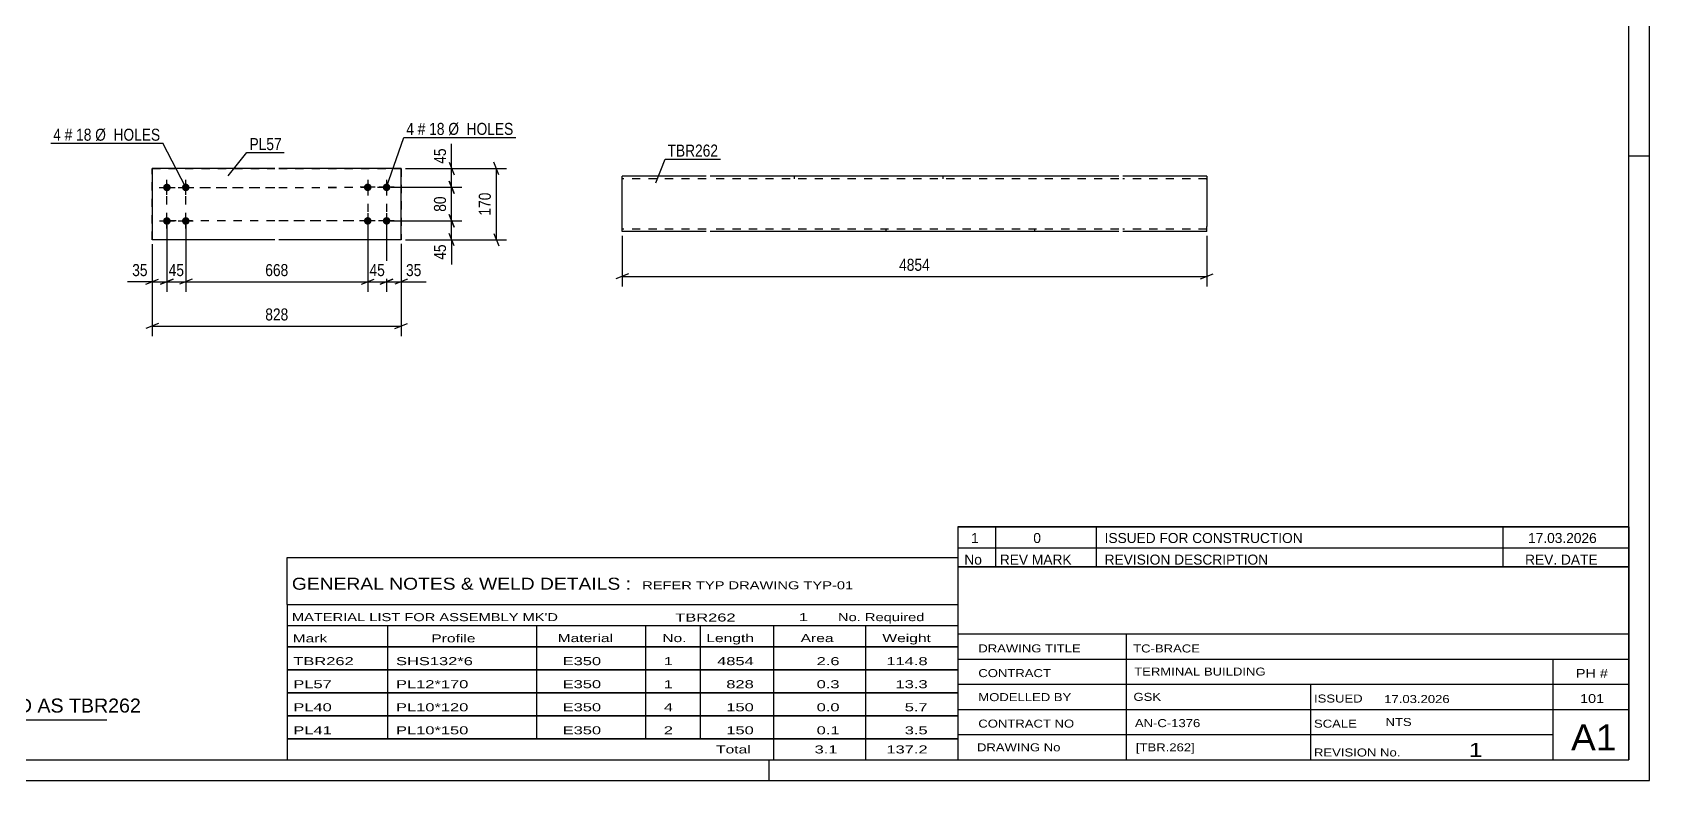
# Model space of a CAD drawing. Header units: millimetres. Extents: x 0 to 594, y 0 to 420.
# Drawn here: x 208.3 to 594, y 0 to 178.5 of the extents above; entities that cross this region are included whole.
import ezdxf

# ---------------------------------------------------------------- set-up
doc = ezdxf.new("R2010")
doc.units = ezdxf.units.MM
doc.linetypes.add('DXK_LINE_DOT2', pattern=[3.9198, 1.9599, -1.9599])
doc.styles.add('Arial', font='ARIAL.TTF', dxfattribs={"height": 0.2})
doc.styles.add('Arial Narrow', font='ARIALN.TTF', dxfattribs={"height": 0.2})

# ---------------------------------------------------------------- blocks, each defined once
blk = doc.blocks.new('Unknown-581559839-1128')
at = {"color": 5, "linetype": 'Continuous'}
for p, q in [((594, 0), (594, 420)), ((589, 5), (589, 415)), ((594, 149), (589, 149)), ((5, 5), (589, 5)), ((384, 0), (384, 5)), ((0, 0), (594, 0))]:
    blk.add_line(p, q, dxfattribs=at)
blk = doc.blocks.new('Part-581559839-1360 - 1344')
at = {"color": 2, "linetype": 'Continuous'}
for p, q in [((266.05, 146.05), (236.84, 146.04)), ((236.84, 146.04), (236.84, 146.04)), ((236.84, 146.04), (236.85, 129.04)), ((296.24, 146.07), (267.05, 146.06)), ((296.24, 146.07), (296.24, 146.07)), ((296.25, 129.07), (296.24, 146.07)), ((266.05, 129.05), (236.85, 129.04)), ((236.85, 129.04), (236.85, 129.04)), ((296.25, 129.07), (267.05, 129.06)), ((296.25, 129.07), (296.25, 129.07))]:
    blk.add_line(p, q, dxfattribs=at)
at = {"color": 7, "linetype": 'DXK_LINE_DOT2'}
for p, q in [((236.84, 146.04), (266.05, 146.05)), ((236.85, 129.04), (236.84, 146.04)), ((267.05, 146.06), (296.24, 146.07)), ((296.24, 146.07), (296.25, 129.07)), ((266.05, 129.05), (236.85, 129.04)), ((296.25, 129.07), (267.05, 129.06))]:
    blk.add_line(p, q, dxfattribs=at)
blk = doc.blocks.new('Bolt-581559839-1393 - 1344')
at = {"linetype": 'Continuous'}
for points in [[(288.69, 142.35), (288.84, 142.24), (288.97, 142.1), (289.07, 141.94), (289.12, 141.76), (289.15, 141.57), (289.13, 141.38), (289.07, 141.2), (288.98, 141.04), (288.85, 140.9), (288.7, 140.79), (288.53, 140.71), (288.34, 140.67), (288.15, 140.67), (287.97, 140.71), (287.8, 140.79), (287.65, 140.9), (287.52, 141.03), (287.42, 141.2), (287.37, 141.38), (287.35, 141.56), (287.36, 141.75), (287.42, 141.93), (287.52, 142.09), (287.64, 142.23), (287.79, 142.34), (287.96, 142.42), (288.15, 142.46), (288.34, 142.46), (288.52, 142.42)], [(293.19, 142.35), (293.34, 142.24), (293.47, 142.1), (293.57, 141.94), (293.62, 141.76), (293.65, 141.57), (293.63, 141.38), (293.57, 141.21), (293.48, 141.04), (293.35, 140.9), (293.2, 140.79), (293.03, 140.71), (292.84, 140.67), (292.65, 140.67), (292.47, 140.71), (292.3, 140.79), (292.15, 140.9), (292.02, 141.04), (291.92, 141.2), (291.87, 141.38), (291.85, 141.57), (291.86, 141.75), (291.92, 141.93), (292.02, 142.09), (292.14, 142.24), (292.29, 142.35), (292.46, 142.42), (292.65, 142.46), (292.84, 142.46), (293.02, 142.43)], [(288.7, 134.35), (288.85, 134.24), (288.97, 134.1), (289.07, 133.94), (289.13, 133.76), (289.15, 133.57), (289.13, 133.38), (289.07, 133.2), (288.98, 133.04), (288.85, 132.9), (288.7, 132.79), (288.53, 132.71), (288.35, 132.67), (288.16, 132.67), (287.97, 132.71), (287.8, 132.79), (287.65, 132.9), (287.52, 133.03), (287.43, 133.2), (287.37, 133.38), (287.35, 133.56), (287.37, 133.75), (287.43, 133.93), (287.52, 134.09), (287.64, 134.23), (287.8, 134.34), (287.97, 134.42), (288.15, 134.46), (288.34, 134.46), (288.52, 134.42)], [(293.2, 134.35), (293.35, 134.24), (293.47, 134.1), (293.57, 133.94), (293.63, 133.76), (293.65, 133.57), (293.63, 133.38), (293.57, 133.21), (293.48, 133.04), (293.35, 132.9), (293.2, 132.79), (293.03, 132.71), (292.85, 132.67), (292.66, 132.67), (292.47, 132.71), (292.3, 132.79), (292.15, 132.9), (292.02, 133.04), (291.93, 133.2), (291.87, 133.38), (291.85, 133.57), (291.87, 133.75), (291.93, 133.93), (292.02, 134.09), (292.14, 134.24), (292.3, 134.35), (292.47, 134.42), (292.65, 134.46), (292.84, 134.46), (293.02, 134.43)]]:
    blk.add_hatch(color=1, dxfattribs=at).paths.add_polyline_path(points)
at = {"color": 1, "linetype": 'Continuous'}
for p, q in [((288.24, 143.37), (288.25, 139.77)), ((292.74, 143.37), (292.75, 139.77)), ((290.05, 141.57), (286.45, 141.57)), ((294.55, 141.57), (290.95, 141.57)), ((288.25, 135.37), (288.25, 131.77)), ((292.75, 135.37), (292.75, 131.77)), ((290.05, 133.57), (286.45, 133.57)), ((294.55, 133.57), (290.95, 133.57))]:
    blk.add_line(p, q, dxfattribs=at)
blk = doc.blocks.new('Bolt-581559839-1398 - 1344')
at = {"linetype": 'Continuous'}
for points in [[(240.79, 142.32), (240.94, 142.21), (241.07, 142.07), (241.17, 141.91), (241.22, 141.73), (241.24, 141.54), (241.23, 141.35), (241.17, 141.17), (241.07, 141.01), (240.95, 140.87), (240.8, 140.76), (240.63, 140.68), (240.44, 140.64), (240.25, 140.64), (240.07, 140.68), (239.9, 140.76), (239.75, 140.87), (239.62, 141.01), (239.52, 141.17), (239.47, 141.35), (239.44, 141.53), (239.46, 141.72), (239.52, 141.9), (239.61, 142.06), (239.74, 142.2), (239.89, 142.31), (240.06, 142.39), (240.25, 142.43), (240.44, 142.43), (240.62, 142.39)], [(245.29, 142.32), (245.44, 142.21), (245.57, 142.07), (245.67, 141.91), (245.72, 141.73), (245.74, 141.54), (245.73, 141.36), (245.67, 141.18), (245.57, 141.01), (245.45, 140.87), (245.3, 140.76), (245.13, 140.68), (244.94, 140.64), (244.75, 140.64), (244.57, 140.68), (244.4, 140.76), (244.25, 140.87), (244.12, 141.01), (244.02, 141.17), (243.97, 141.35), (243.94, 141.54), (243.96, 141.72), (244.02, 141.9), (244.11, 142.07), (244.24, 142.21), (244.39, 142.32), (244.56, 142.39), (244.75, 142.43), (244.94, 142.43), (245.12, 142.4)], [(240.8, 134.32), (240.95, 134.21), (241.07, 134.07), (241.17, 133.91), (241.23, 133.73), (241.25, 133.54), (241.23, 133.35), (241.17, 133.17), (241.08, 133.01), (240.95, 132.87), (240.8, 132.76), (240.63, 132.68), (240.45, 132.64), (240.26, 132.64), (240.07, 132.68), (239.9, 132.76), (239.75, 132.87), (239.62, 133.01), (239.53, 133.17), (239.47, 133.35), (239.45, 133.53), (239.47, 133.72), (239.52, 133.9), (239.62, 134.06), (239.74, 134.2), (239.9, 134.31), (240.07, 134.39), (240.25, 134.43), (240.44, 134.43), (240.62, 134.39)], [(245.3, 134.32), (245.45, 134.21), (245.57, 134.07), (245.67, 133.91), (245.73, 133.73), (245.75, 133.54), (245.73, 133.36), (245.67, 133.18), (245.58, 133.01), (245.45, 132.87), (245.3, 132.76), (245.13, 132.68), (244.95, 132.64), (244.76, 132.64), (244.57, 132.68), (244.4, 132.76), (244.25, 132.87), (244.12, 133.01), (244.03, 133.17), (243.97, 133.35), (243.95, 133.54), (243.97, 133.72), (244.02, 133.9), (244.12, 134.07), (244.24, 134.21), (244.4, 134.32), (244.57, 134.39), (244.75, 134.43), (244.94, 134.43), (245.12, 134.4)]]:
    blk.add_hatch(color=1, dxfattribs=at).paths.add_polyline_path(points)
at = {"color": 1, "linetype": 'Continuous'}
for p, q in [((240.35, 139.74), (240.34, 143.34)), ((244.85, 139.74), (244.84, 143.34)), ((238.54, 141.54), (242.14, 141.54)), ((243.04, 141.54), (246.64, 141.54)), ((240.35, 131.74), (240.35, 135.34)), ((244.85, 131.74), (244.85, 135.34)), ((238.55, 133.54), (242.15, 133.54)), ((243.05, 133.54), (246.65, 133.54))]:
    blk.add_line(p, q, dxfattribs=at)
blk = doc.blocks.new('Part-581559839-1241 - 1223')
at = {"color": 2, "linetype": 'Continuous'}
for p, q in [((368.93, 144.2), (348.93, 144.2)), ((348.93, 131.09), (348.93, 144.2)), ((467.37, 144.2), (369.93, 144.2)), ((488.37, 144.2), (468.37, 144.2)), ((488.37, 144.2), (488.37, 132.2)), ((488.37, 131), (488.37, 132.2)), ((348.93, 131), (348.93, 131.09)), ((368.93, 131), (348.93, 131)), ((467.37, 131), (369.93, 131)), ((488.37, 131), (468.37, 131))]:
    blk.add_line(p, q, dxfattribs=at)
at = {"color": 7, "linetype": 'DXK_LINE_DOT2'}
for p, q in [((368.93, 143.6), (348.93, 143.6)), ((467.37, 143.6), (369.93, 143.6)), ((389.93, 144.2), (389.93, 143.6)), ((425.38, 144.2), (425.38, 143.6)), ((488.37, 143.6), (468.37, 143.6)), ((488.37, 143.6), (488.37, 143.55)), ((488.37, 143.55), (488.37, 143.6)), ((488.37, 143.45), (488.37, 143.55)), ((488.37, 143.55), (488.37, 143.45)), ((348.93, 131.6), (348.93, 131.64)), ((368.93, 131.6), (348.93, 131.6)), ((467.37, 131.6), (369.93, 131.6)), ((411.92, 131), (411.92, 131.6)), ((447.37, 131), (447.37, 131.6)), ((488.37, 131.6), (468.37, 131.6)), ((488.37, 131.64), (488.37, 131.97)), ((488.37, 131.6), (488.37, 131.64))]:
    blk.add_line(p, q, dxfattribs=at)
blk = doc.blocks.new('Rectangle-581559839-1475 - 1344')
at = {"color": 1, "linetype": 'DXK_LINE_DOT2'}
for p, q in [((240.34, 141.54), (266.05, 141.55)), ((240.35, 133.54), (240.34, 141.54)), ((267.05, 141.56), (292.75, 141.57)), ((292.75, 141.57), (292.75, 133.57)), ((266.05, 133.55), (240.35, 133.54)), ((292.75, 133.57), (267.05, 133.56))]:
    blk.add_line(p, q, dxfattribs=at)
blk = doc.blocks.new('Rectangle-581559839-1486 - 1344')
at = {"color": 1, "linetype": 'DXK_LINE_DOT2'}
for p, q in [((244.84, 141.54), (266.05, 141.55)), ((244.85, 133.54), (244.84, 141.54)), ((267.05, 141.56), (288.25, 141.57)), ((288.25, 141.57), (288.25, 133.57)), ((266.05, 133.55), (244.85, 133.54)), ((288.25, 133.57), (267.05, 133.56))]:
    blk.add_line(p, q, dxfattribs=at)
blk = doc.blocks.new('StraightDimension-581559839-1424 - 1344')
at = {"color": 7, "linetype": 'Continuous'}
for p, q in [((240.35, 132.54), (240.35, 116.64)), ((244.85, 132.54), (244.85, 116.64)), ((238.85, 118.44), (241.85, 119.64)), ((246.35, 119.64), (243.35, 118.44)), ((240.35, 119.04), (244.85, 119.04))]:
    blk.add_line(p, q, dxfattribs=at)
at = {"color": 0}
blk.add_wipeout([(245.03, 119.79), (245.03, 123.99), (240.17, 123.99), (240.17, 119.79)], dxfattribs=at)
at = {"color": 3, "style": 'Arial Narrow'}
blk.add_text('45', height=2.863, dxfattribs=at).set_placement((240.77, 120.39))
blk = doc.blocks.new('StraightDimension-581559839-1453 - 1344')
at = {"color": 7, "linetype": 'Continuous'}
for p, q in [((307.66, 135.07), (308.86, 132.07)), ((293.75, 133.57), (310.66, 133.57)), ((308.26, 129.07), (308.26, 133.57)), ((297.25, 129.07), (310.66, 129.07)), ((308.86, 127.57), (307.66, 130.57))]:
    blk.add_line(p, q, dxfattribs=at)
at = {"color": 0}
blk.add_wipeout([(307.51, 128.54), (303.31, 128.54), (303.31, 123.69), (307.51, 123.69)], dxfattribs=at)
at = {"color": 7, "linetype": 'Continuous'}
blk.add_line((308.26, 129.07), (308.26, 123.16), dxfattribs=at)
blk.add_line((308.26, 129.07), (308.26, 123.16), dxfattribs=at)
at = {"color": 3, "style": 'Arial Narrow'}
blk.add_text('45', height=2.863, rotation=90.0002, dxfattribs=at).set_placement((306.91, 124.29))
blk = doc.blocks.new('StraightDimension-581559839-1401 - 1344')
at = {"color": 7, "linetype": 'Continuous'}
for p, q in [((292.75, 132.57), (292.75, 116.64)), ((296.25, 128.07), (296.25, 116.64)), ((291.25, 118.44), (294.25, 119.64)), ((297.75, 119.64), (294.75, 118.44)), ((292.75, 119.04), (296.25, 119.04))]:
    blk.add_line(p, q, dxfattribs=at)
at = {"color": 0}
blk.add_wipeout([(301.63, 119.79), (301.63, 123.99), (296.78, 123.99), (296.78, 119.79)], dxfattribs=at)
at = {"color": 7, "linetype": 'Continuous'}
blk.add_line((296.25, 119.04), (302.16, 119.04), dxfattribs=at)
blk.add_line((296.25, 119.04), (302.16, 119.04), dxfattribs=at)
at = {"color": 3, "style": 'Arial Narrow'}
blk.add_text('35', height=2.863, dxfattribs=at).set_placement((297.38, 120.39))
blk = doc.blocks.new('StraightDimension-581559839-1407 - 1344')
at = {"color": 7, "linetype": 'Continuous'}
for p, q in [((288.25, 132.57), (288.25, 116.64)), ((292.75, 132.57), (292.75, 116.64)), ((286.75, 118.44), (289.75, 119.64)), ((294.25, 119.64), (291.25, 118.44)), ((288.25, 119.04), (292.75, 119.04))]:
    blk.add_line(p, q, dxfattribs=at)
at = {"color": 0}
blk.add_wipeout([(292.93, 119.79), (292.93, 123.99), (288.07, 123.99), (288.07, 119.79)], dxfattribs=at)
at = {"color": 3, "style": 'Arial Narrow'}
blk.add_text('45', height=2.863, dxfattribs=at).set_placement((288.67, 120.39))
blk = doc.blocks.new('StraightDimension-581559839-1415 - 1344')
at = {"color": 7, "linetype": 'Continuous'}
for p, q in [((244.85, 132.54), (244.85, 116.64)), ((288.25, 132.57), (288.25, 116.64)), ((246.35, 119.64), (243.35, 118.44)), ((286.75, 118.44), (289.75, 119.64)), ((244.85, 119.04), (288.25, 119.04))]:
    blk.add_line(p, q, dxfattribs=at)
at = {"color": 0}
blk.add_wipeout([(269.89, 119.79), (269.89, 123.99), (263.21, 123.99), (263.21, 119.79)], dxfattribs=at)
at = {"color": 3, "style": 'Arial Narrow'}
blk.add_text('668', height=2.863, dxfattribs=at).set_placement((263.81, 120.39))
blk = doc.blocks.new('StraightDimension-581559839-1432 - 1344')
at = {"color": 7, "linetype": 'Continuous'}
for p, q in [((240.35, 132.54), (240.35, 116.64)), ((236.85, 128.04), (236.85, 116.64)), ((235.35, 118.44), (238.35, 119.64)), ((241.85, 119.64), (238.85, 118.44)), ((236.85, 119.04), (240.35, 119.04))]:
    blk.add_line(p, q, dxfattribs=at)
at = {"color": 0}
blk.add_wipeout([(236.32, 119.79), (236.32, 123.99), (231.47, 123.99), (231.47, 119.79)], dxfattribs=at)
at = {"color": 7, "linetype": 'Continuous'}
blk.add_line((236.85, 119.04), (230.94, 119.04), dxfattribs=at)
blk.add_line((236.85, 119.04), (230.94, 119.04), dxfattribs=at)
at = {"color": 3, "style": 'Arial Narrow'}
blk.add_text('35', height=2.863, dxfattribs=at).set_placement((232.07, 120.39))
blk = doc.blocks.new('StraightDimension-581559839-1439 - 1344')
at = {"color": 7, "linetype": 'Continuous'}
for p, q in [((319.55, 144.57), (318.35, 147.57)), ((297.24, 146.07), (321.35, 146.07)), ((318.95, 129.07), (318.95, 146.07)), ((297.25, 129.07), (321.35, 129.07)), ((318.35, 130.57), (319.55, 127.57))]:
    blk.add_line(p, q, dxfattribs=at)
at = {"color": 0}
blk.add_wipeout([(318.2, 140.91), (314, 140.91), (314, 134.23), (318.2, 134.23)], dxfattribs=at)
at = {"color": 3, "style": 'Arial Narrow'}
blk.add_text('170', height=2.863, rotation=90.0002, dxfattribs=at).set_placement((317.6, 134.83))
blk = doc.blocks.new('StraightDimension-581559839-1448 - 1344')
at = {"color": 7, "linetype": 'Continuous'}
for p, q in [((236.85, 128.04), (236.85, 106.05)), ((296.25, 128.07), (296.25, 106.05)), ((238.35, 109.05), (235.35, 107.85)), ((236.85, 108.45), (296.25, 108.45)), ((294.75, 107.85), (297.75, 109.05))]:
    blk.add_line(p, q, dxfattribs=at)
at = {"color": 0}
blk.add_wipeout([(269.89, 109.2), (269.89, 113.4), (263.21, 113.4), (263.21, 109.2)], dxfattribs=at)
at = {"color": 3, "style": 'Arial Narrow'}
blk.add_text('828', height=2.863, dxfattribs=at).set_placement((263.81, 109.8))
blk = doc.blocks.new('StraightDimension-581559839-1459 - 1344')
at = {"color": 7, "linetype": 'Continuous'}
for p, q in [((307.66, 143.07), (308.86, 140.07)), ((293.75, 141.57), (310.66, 141.57)), ((308.26, 133.57), (308.26, 141.57)), ((308.86, 132.07), (307.66, 135.07)), ((293.75, 133.57), (310.66, 133.57))]:
    blk.add_line(p, q, dxfattribs=at)
at = {"color": 0}
blk.add_wipeout([(307.51, 140), (303.31, 140), (303.31, 135.14), (307.51, 135.14)], dxfattribs=at)
at = {"color": 3, "style": 'Arial Narrow'}
blk.add_text('80', height=2.863, rotation=90.0002, dxfattribs=at).set_placement((306.91, 135.74))
blk = doc.blocks.new('StraightDimension-581559839-1467 - 1344')
at = {"color": 7, "linetype": 'Continuous'}
for p, q in [((307.66, 147.57), (308.86, 144.57)), ((297.24, 146.07), (310.66, 146.07)), ((308.86, 140.07), (307.66, 143.07)), ((308.26, 141.57), (308.26, 146.07)), ((293.75, 141.57), (310.66, 141.57))]:
    blk.add_line(p, q, dxfattribs=at)
at = {"color": 0}
blk.add_wipeout([(307.51, 151.45), (303.31, 151.45), (303.31, 146.59), (307.51, 146.59)], dxfattribs=at)
at = {"color": 7, "linetype": 'Continuous'}
blk.add_line((308.26, 146.07), (308.26, 151.98), dxfattribs=at)
blk.add_line((308.26, 146.07), (308.26, 151.98), dxfattribs=at)
at = {"color": 3, "style": 'Arial Narrow'}
blk.add_text('45', height=2.863, rotation=90.0002, dxfattribs=at).set_placement((306.91, 147.19))
blk = doc.blocks.new('StraightDimension-581559839-1324 - 1223')
at = {"color": 7, "linetype": 'Continuous'}
for p, q in [((348.93, 130), (348.93, 117.9)), ((488.37, 130), (488.37, 117.9)), ((350.43, 120.9), (347.43, 119.7)), ((348.93, 120.3), (488.37, 120.3)), ((486.87, 119.7), (489.87, 120.9))]:
    blk.add_line(p, q, dxfattribs=at)
at = {"color": 0}
blk.add_wipeout([(422.91, 121.05), (422.91, 125.25), (414.39, 125.25), (414.39, 121.05)], dxfattribs=at)
at = {"color": 3, "style": 'Arial Narrow'}
blk.add_text('4854', height=2.863, dxfattribs=at).set_placement((414.99, 121.65))
blk = doc.blocks.new('Unknown-581559839-4333')
at = {"color": 7, "linetype": 'Continuous'}
for p, q in [((429, 51.05), (429, 5)), ((429, 51.05), (589, 51.05)), ((589, 51), (589, 5)), ((429, 35), (589, 35)), ((469.14, 35), (469.14, 5)), ((429, 29), (589, 29)), ((571, 5.05), (571, 29.05)), ((429, 23), (589, 23)), ((513.14, 23), (513.14, 5)), ((429, 17), (589, 17)), ((429, 11), (571, 11)), ((429, 5), (589, 5))]:
    blk.add_line(p, q, dxfattribs=at)
at = {"color": 7, "style": 'Arial Narrow'}
for s, height, width, p in [('DRAWING TITLE', 1.9089, 1.425378, (433.88, 30.61)), ('TC-BRACE', 1.909, 1.425378, (470.81, 30.59)), ('TERMINAL BUILDING', 1.9089, 1.425378, (471.06, 25.07)), ('CONTRACT', 1.909, 1.425378, (433.88, 24.71)), ('MODELLED BY', 1.9089, 1.425378, (433.88, 18.98)), ('GSK', 1.909, 1.425378, (470.88, 19.04)), ('ISSUED', 1.909, 1.425378, (513.94, 18.64)), ('17.03.2026', 1.909, 1.425378, (530.69, 18.52)), ('CONTRACT NO', 1.9089, 1.425378, (433.88, 12.66)), ('AN-C-1376', 1.909, 1.425378, (471.23, 12.78)), ('SCALE', 1.909, 1.425378, (513.94, 12.65)), ('A1', 6.204, 1.25, (575.24, 7.2)), ('DRAWING No', 1.909, 1.425378, (433.56, 7)), ('[TBR.262]', 1.909, 1.425378, (471.46, 6.99)), ('1', 3.34, 1.5, (550.91, 5.68)), ('REVISION No.', 1.9089, 1.425378, (513.94, 5.77))]:
    blk.add_text(s, height=height, dxfattribs=dict(at, width=width)).set_placement(p)
at = {"color": 7, "linetype": 'Continuous', "style": 'Arial Narrow'}
for s, height, width, p in [('PH #', 2.1, 1.42538, (576.4, 24.55)), ('101', 2.1, 1.42538, (577.41, 18.55)), ('NTS', 1.909, 1.425378, (531, 13.05))]:
    blk.add_text(s, height=height, dxfattribs=dict(at, width=width)).set_placement(p)
blk = doc.blocks.new('Unknown-581559839-4334')
at = {"color": 7, "linetype": 'Continuous'}
for p, q in [((429, 60.55), (589, 60.55)), ((589, 60.55), (429, 60.55)), ((429, 60.55), (429, 55.55)), ((438, 60.55), (438, 55.55)), ((462, 60.55), (462, 55.55)), ((559, 60.55), (559, 55.55)), ((589, 60.55), (589, 55.55)), ((429, 55.55), (589, 55.55)), ((429, 55.55), (429, 51.05)), ((429, 55.55), (589, 55.55)), ((438, 55.55), (438, 51.05)), ((462, 55.55), (462, 51.05)), ((559, 55.55), (559, 51.05)), ((589, 55.55), (589, 51.05)), ((589, 51.05), (429, 51.05))]:
    blk.add_line(p, q, dxfattribs=at)
at = {"color": 7, "linetype": 'Continuous', "style": 'Arial Narrow'}
for s, height, width, p in [('1', 2.39, 1.196471, (432.16, 56.7)), ('0', 2.39, 1.196471, (447, 56.7)), ('ISSUED FOR CONSTRUCTION', 2.3861, 1.196471, (464, 56.7)), ('17.03.2026', 2.386, 1.196471, (565, 56.7)), ('No', 2.386, 1.2, (430.54, 51.55)), ('REV MARK', 2.386, 1.2, (439, 51.55)), ('REVISION DESCRIPTION', 2.3861, 1.2, (464, 51.55)), ('REV. DATE', 2.386, 1.2, (564.28, 51.55))]:
    blk.add_text(s, height=height, dxfattribs=dict(at, width=width)).set_placement(p)
blk = doc.blocks.new('Unknown-581559839-4335')
at = {"color": 7, "linetype": 'Continuous'}
for p, q in [((269, 53.25), (429, 53.25)), ((269, 42), (269, 53.25)), ((429, 53.25), (429, 42)), ((269, 42), (429, 42)), ((269, 42), (269, 37)), ((429, 42), (429, 37)), ((269, 37), (429, 37)), ((269, 37), (269, 32)), ((293, 37), (293, 32)), ((328.5, 37), (328.5, 32)), ((354.5, 37), (354.5, 32)), ((367.5, 37), (367.5, 32)), ((385, 37), (385, 32)), ((407, 37), (407, 32)), ((429, 37), (429, 32)), ((269, 32), (429, 32)), ((269, 31.95), (269, 26.55)), ((269, 31.95), (429, 31.95)), ((293, 32), (293, 26.5)), ((328.5, 32), (328.5, 26.5)), ((354.5, 32), (354.5, 26.5)), ((367.5, 32), (367.5, 26.5)), ((385, 32), (385, 26.5)), ((407, 32), (407, 26.5)), ((429, 31.95), (429, 26.55)), ((269, 26.55), (429, 26.55)), ((269, 26.45), (269, 21.05)), ((269, 26.45), (429, 26.45)), ((293, 26.5), (293, 21)), ((328.5, 26.5), (328.5, 21)), ((354.5, 26.5), (354.5, 21)), ((367.5, 26.5), (367.5, 21)), ((385, 26.5), (385, 21)), ((407, 26.5), (407, 21)), ((429, 26.45), (429, 21.05)), ((269, 21.05), (429, 21.05)), ((269, 20.95), (269, 15.55)), ((269, 20.95), (429, 20.95)), ((293, 21), (293, 15.5)), ((328.5, 21), (328.5, 15.5)), ((354.5, 21), (354.5, 15.5)), ((367.5, 21), (367.5, 15.5)), ((385, 21), (385, 15.5)), ((407, 21), (407, 15.5)), ((429, 20.95), (429, 15.55)), ((269, 15.55), (429, 15.55)), ((269, 15.45), (269, 10.05)), ((269, 15.45), (429, 15.45)), ((293, 15.5), (293, 10)), ((328.5, 15.5), (328.5, 10)), ((354.5, 15.5), (354.5, 10)), ((367.5, 15.5), (367.5, 10)), ((385, 15.5), (385, 10)), ((407, 15.5), (407, 10)), ((429, 15.45), (429, 10.05)), ((269, 10.05), (429, 10.05)), ((269, 10), (429, 10)), ((269, 10), (269, 5)), ((385, 10), (385, 5)), ((407, 10), (407, 5)), ((429, 10), (429, 5)), ((269, 5), (429, 5))]:
    blk.add_line(p, q, dxfattribs=at)
at = {"color": 7, "style": 'Arial Narrow'}
for s, height, width, p in [('GENERAL NOTES & WELD DETAILS :', 2.8633, 1.4, (270.15, 45.56)), ('REFER TYP DRAWING TYP-01', 1.9089, 1.6, (353.7, 45.66)), ("MATERIAL LIST FOR ASSEMBLY MK'D", 1.9089, 1.6, (270.15, 38.06)), ('TBR262', 1.909, 1.794707, (361.59, 37.97)), ('1', 1.91, 1.794707, (391.08, 38.06)), ('No. Required', 1.9089, 1.6, (400.41, 38.06)), ('Mark', 1.909, 1.7, (270.34, 33)), ('Profile', 1.909, 1.7, (303.41, 33)), ('Material', 1.909, 1.7, (333.54, 33.06)), ('No.', 1.909, 1.7, (358.5, 33.06)), ('Length', 1.909, 1.7, (369, 33.06)), ('Area', 1.909, 1.7, (391.5, 33.06)), ('Weight', 1.909, 1.7, (411, 33.06))]:
    blk.add_text(s, height=height, dxfattribs=dict(at, width=width)).set_placement(p)
at = {"color": 7, "linetype": 'Continuous', "style": 'Arial Narrow'}
for s, height, width, p in [('TBR262', 1.909, 1.794707, (270.5, 27.56)), ('SHS132*6', 1.909, 1.794707, (295, 27.56)), ('E350', 1.909, 1.794707, (334.74, 27.56)), ('1', 1.91, 1.794707, (358.86, 27.56)), ('4854', 1.909, 1.794707, (371.58, 27.56)), ('2.6', 1.909, 1.794707, (395.32, 27.56)), ('114.8', 1.909, 1.794707, (411.96, 27.56)), ('PL57', 1.909, 1.794707, (270.5, 22.06)), ('PL12*170', 1.909, 1.794707, (295, 22.06)), ('E350', 1.909, 1.794707, (334.74, 22.06)), ('1', 1.91, 1.794707, (358.86, 22.06)), ('828', 1.909, 1.794707, (373.77, 22.06)), ('0.3', 1.909, 1.794707, (395.32, 22.06)), ('13.3', 1.909, 1.794707, (414.14, 22.06)), ('PL40', 1.909, 1.794707, (270.5, 16.56)), ('PL10*120', 1.909, 1.794707, (295, 16.56)), ('E350', 1.909, 1.794707, (334.74, 16.56)), ('4', 1.91, 1.794707, (358.86, 16.56)), ('150', 1.909, 1.794707, (373.77, 16.56)), ('0.0', 1.909, 1.794707, (395.32, 16.56)), ('5.7', 1.909, 1.794707, (416.33, 16.56)), ('PL41', 1.909, 1.794707, (270.5, 11.06)), ('PL10*150', 1.909, 1.794707, (295, 11.06)), ('E350', 1.909, 1.794707, (334.74, 11.06)), ('2', 1.91, 1.794707, (358.86, 11.06)), ('150', 1.909, 1.794707, (373.77, 11.06)), ('0.1', 1.909, 1.794707, (395.32, 11.06)), ('3.5', 1.909, 1.794707, (416.33, 11.06)), ('Total', 1.909, 1.7, (371.33, 6.5)), ('3.1', 1.909, 1.794707, (394.83, 6.5)), ('137.2', 1.909, 1.794707, (411.96, 6.5))]:
    blk.add_text(s, height=height, dxfattribs=dict(at, width=width)).set_placement(p)
blk = doc.blocks.new('Unknown-581559839-4336')
at = {"color": 7, "linetype": 'Continuous'}
blk.add_line((156, 14.5), (226, 14.5), dxfattribs=at)
at = {"color": 7, "style": 'Arial'}
blk.add_text('ONE-TCH-BRACE MARKED AS TBR262', height=3.3428, dxfattribs=at).set_placement((147.99, 16.25))
blk = doc.blocks.new('Mark-581559839-1356 - 1344')
at = {"color": 0}
blk.add_wipeout([(267.72, 150.45), (267.72, 153.45), (260.05, 153.45), (260.05, 150.45)], dxfattribs=at)
blk.add_wipeout([(267.72, 150.45), (267.72, 153.45), (260.05, 153.45), (260.05, 150.45)], dxfattribs=at)
at = {"color": 30, "linetype": 'Continuous'}
for p, q in [((254.99, 144.31), (259.45, 149.85)), ((259.45, 149.85), (268.32, 149.85))]:
    blk.add_line(p, q, dxfattribs=at)
at = {"color": 3, "style": 'Arial Narrow'}
blk.add_text('PL57', height=2.863, dxfattribs=at).set_placement((260.05, 150.45))
blk = doc.blocks.new('Mark-581559839-1389 - 1344')
at = {"color": 0}
blk.add_wipeout([(299.28, 154.08), (299.28, 157.08), (297.45, 157.08), (297.45, 154.08)], dxfattribs=at)
blk.add_wipeout([(299.28, 154.08), (299.28, 157.08), (297.45, 157.08), (297.45, 154.08)], dxfattribs=at)
at = {"color": 7, "linetype": 'Continuous'}
blk.add_line((292.75, 141.57), (296.85, 153.48), dxfattribs=at)
at = {"color": 0}
blk.add_wipeout([(302, 154.08), (302, 157.08), (300.18, 157.08), (300.18, 154.08)], dxfattribs=at)
blk.add_wipeout([(302, 154.08), (302, 157.08), (300.18, 157.08), (300.18, 154.08)], dxfattribs=at)
at = {"color": 3, "style": 'Arial Narrow'}
blk.add_text('4', height=2.86, dxfattribs=at).set_placement((297.45, 154.08))
at = {"color": 0}
blk.add_wipeout([(306.56, 154.08), (306.56, 157.08), (302.9, 157.08), (302.9, 154.08)], dxfattribs=at)
blk.add_wipeout([(306.56, 154.08), (306.56, 157.08), (302.9, 157.08), (302.9, 154.08)], dxfattribs=at)
at = {"color": 3, "style": 'Arial Narrow'}
blk.add_text('#', height=2.86, dxfattribs=at).set_placement((300.18, 154.08))
at = {"color": 0}
blk.add_wipeout([(322.99, 154.08), (322.99, 157.08), (307.46, 157.08), (307.46, 154.08)], dxfattribs=at)
blk.add_wipeout([(322.99, 154.08), (322.99, 157.08), (307.46, 157.08), (307.46, 154.08)], dxfattribs=at)
at = {"color": 7, "linetype": 'Continuous'}
blk.add_line((296.85, 153.48), (323.59, 153.48), dxfattribs=at)
at = {"color": 3, "style": 'Arial Narrow'}
for s, p in [('18', (302.9, 154.08)), ('Ø  HOLES', (307.46, 154.08))]:
    blk.add_text(s, height=2.863, dxfattribs=at).set_placement(p)
blk = doc.blocks.new('Mark-581559839-1394 - 1344')
at = {"color": 0}
blk.add_wipeout([(215.06, 152.69), (215.06, 155.69), (213.23, 155.69), (213.23, 152.69)], dxfattribs=at)
blk.add_wipeout([(215.06, 152.69), (215.06, 155.69), (213.23, 155.69), (213.23, 152.69)], dxfattribs=at)
blk.add_wipeout([(217.79, 152.69), (217.79, 155.69), (215.96, 155.69), (215.96, 152.69)], dxfattribs=at)
blk.add_wipeout([(217.79, 152.69), (217.79, 155.69), (215.96, 155.69), (215.96, 152.69)], dxfattribs=at)
at = {"color": 3, "style": 'Arial Narrow'}
blk.add_text('4', height=2.86, dxfattribs=at).set_placement((213.23, 152.69))
at = {"color": 0}
blk.add_wipeout([(222.34, 152.69), (222.34, 155.69), (218.69, 155.69), (218.69, 152.69)], dxfattribs=at)
blk.add_wipeout([(222.34, 152.69), (222.34, 155.69), (218.69, 155.69), (218.69, 152.69)], dxfattribs=at)
at = {"color": 3, "style": 'Arial Narrow'}
blk.add_text('#', height=2.86, dxfattribs=at).set_placement((215.96, 152.69))
at = {"color": 0}
blk.add_wipeout([(238.77, 152.69), (238.77, 155.69), (223.24, 155.69), (223.24, 152.69)], dxfattribs=at)
blk.add_wipeout([(238.77, 152.69), (238.77, 155.69), (223.24, 155.69), (223.24, 152.69)], dxfattribs=at)
at = {"color": 7, "linetype": 'Continuous'}
for p in [(212.63, 152.09), (244.84, 141.54)]:
    blk.add_line(p, (239.37, 152.09), dxfattribs=at)
at = {"color": 3, "style": 'Arial Narrow'}
for s, p in [('18', (218.69, 152.69)), ('Ø  HOLES', (223.24, 152.69))]:
    blk.add_text(s, height=2.863, dxfattribs=at).set_placement(p)
blk = doc.blocks.new('Mark-581559839-1236 - 1223')
at = {"color": 0}
blk.add_wipeout([(371.81, 148.9), (371.81, 151.9), (359.76, 151.9), (359.76, 148.9)], dxfattribs=at)
blk.add_wipeout([(371.81, 148.9), (371.81, 151.9), (359.76, 151.9), (359.76, 148.9)], dxfattribs=at)
at = {"color": 30, "linetype": 'Continuous'}
for p, q in [((356.93, 142.65), (359.16, 148.3)), ((359.16, 148.3), (372.41, 148.3))]:
    blk.add_line(p, q, dxfattribs=at)
at = {"color": 3, "style": 'Arial Narrow'}
blk.add_text('TBR262', height=2.863, dxfattribs=at).set_placement((359.76, 148.9))

msp = doc.modelspace()

# ---------------------------------------------------------------- block references
for name in ['Unknown-581559839-1128', 'Part-581559839-1360 - 1344', 'Bolt-581559839-1398 - 1344', 'Bolt-581559839-1393 - 1344', 'Part-581559839-1241 - 1223', 'Rectangle-581559839-1475 - 1344', 'Rectangle-581559839-1486 - 1344', 'Unknown-581559839-4334', 'Unknown-581559839-4335', 'Unknown-581559839-4333', 'Unknown-581559839-4336']:
    msp.add_blockref(name, (0, 0))

# ---------------------------------------------------------------- next in the draw order: block references
for name in ['Mark-581559839-1394 - 1344', 'Mark-581559839-1356 - 1344', 'Mark-581559839-1236 - 1223', 'StraightDimension-581559839-1453 - 1344', 'StraightDimension-581559839-1424 - 1344', 'StraightDimension-581559839-1324 - 1223']:
    msp.add_blockref(name, (0, 0))

# ---------------------------------------------------------------- next in the draw order: block references
msp.add_blockref('StraightDimension-581559839-1401 - 1344', (0, 0))

# ---------------------------------------------------------------- next in the draw order: block references
for name in ['StraightDimension-581559839-1439 - 1344', 'StraightDimension-581559839-1407 - 1344']:
    msp.add_blockref(name, (0, 0))

# ---------------------------------------------------------------- next in the draw order: block references
for name in ['StraightDimension-581559839-1459 - 1344', 'StraightDimension-581559839-1415 - 1344']:
    msp.add_blockref(name, (0, 0))

# ---------------------------------------------------------------- next in the draw order: block references
for name in ['StraightDimension-581559839-1467 - 1344', 'StraightDimension-581559839-1432 - 1344']:
    msp.add_blockref(name, (0, 0))

# ---------------------------------------------------------------- next in the draw order: block references
for name in ['Mark-581559839-1389 - 1344', 'StraightDimension-581559839-1448 - 1344']:
    msp.add_blockref(name, (0, 0))

doc.saveas('drawing.dxf')
